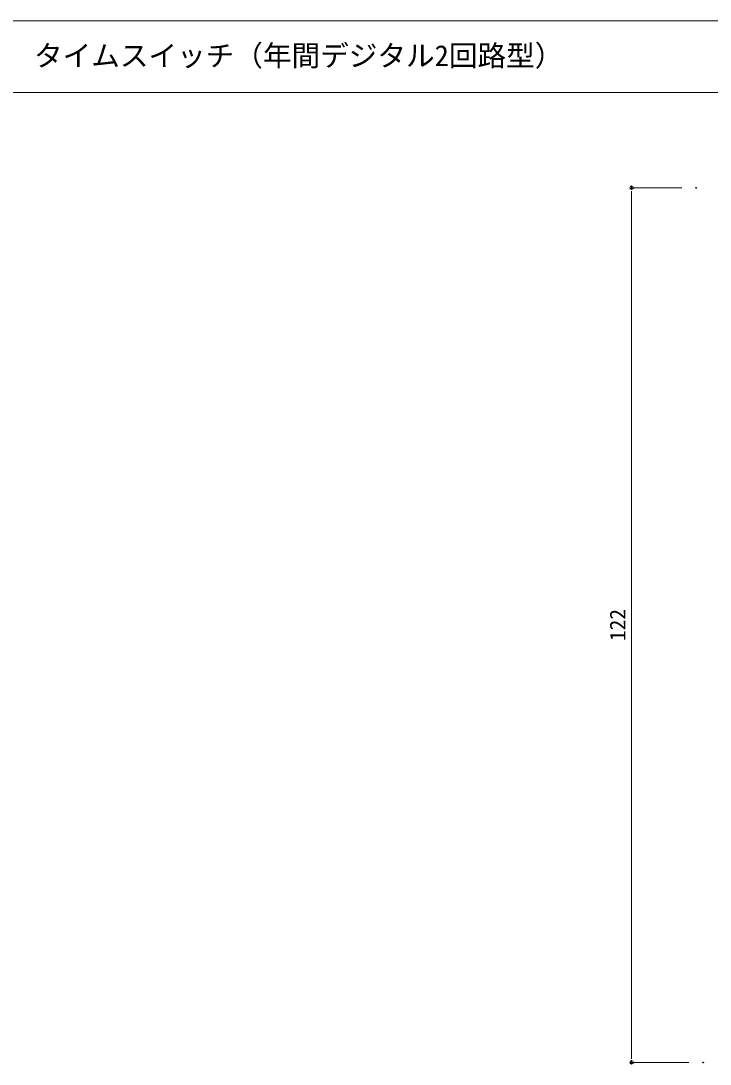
# Model space of a CAD drawing. Units: millimetres, scale not verified. Extents: x -79798 to 6167, y -2774 to 2774.
# Drawn here: x 2242 to 3205, y -376 to 1083 of the extents above; entities that cross this region are included whole.
import ezdxf
from ezdxf.enums import TextEntityAlignment as Align

# ---------------------------------------------------------------- set-up
doc = ezdxf.new("R2010")
doc.units = ezdxf.units.MM
doc.header["$LTSCALE"] = 4
doc.header["$PDMODE"] = 32
doc.header["$PDSIZE"] = 0.8
for name, color, linetype, lineweight in [('0-1_WAKU', 7, 'Continuous', 18), ('0-3_moji', 7, 'Continuous', 18), ('0-5_sunpo', 7, 'Continuous', 18), ('4-1_0', 7, 'Continuous', 20)]:
    doc.layers.add(name, color=color, linetype=linetype, lineweight=lineweight)
doc.layers.add('0-2_Defpoints', color=7, linetype='Continuous')
doc.styles.add('ＭＳ ゴシック', font='')
doc.styles.get('ＭＳ ゴシック').set_extended_font_data('MS Gothic')

# ---------------------------------------------------------------- blocks, each defined once
blk = doc.blocks.new('_Dot')
at = {"layer": '4-1_0'}
for p, q in [((-0.5, 0), (-1, 0)), ((0.25, 0), (-0.25, 0))]:
    blk.add_line(p, q, dxfattribs=at)
blk.add_circle((0, 0), 0.25, dxfattribs=at)
blk = doc.blocks.new('D19')
at = {"layer": '0-2_Defpoints'}
for p in [(42840.914, 31827.343), (42750.897, 30604.285), (42850.939, 30604.285)]:
    blk.add_point(p, dxfattribs=at)
at = {"layer": '0-5_sunpo', "lineweight": 20}
for p, q in [((42820.914, 31827.343), (42750.897, 31827.343)), ((42750.897, 31817.343), (42750.897, 30614.285)), ((42830.939, 30604.285), (42750.897, 30604.285))]:
    blk.add_line(p, q, dxfattribs=at)
at = {"layer": '0-5_sunpo', "xscale": 10, "yscale": 10}
for p, rotation in [((42750.897, 31827.343), 90), ((42750.897, 30604.285), 270)]:
    blk.add_blockref('_Dot', p, dxfattribs=dict(at, rotation=rotation))
at = {"layer": '0-5_sunpo', "style": 'ＭＳ ゴシック'}
blk.add_text('122', height=21.99, rotation=90, dxfattribs=at).set_placement((42748.897, 31193.314), align=Align.BOTTOM_LEFT)

msp = doc.modelspace()

# ---------------------------------------------------------------- linework, layer by layer
at = {"layer": '0-1_WAKU'}
for p, q in [((-1727.696, 1083), (6166.804, 1083)), ((-1727.696, 983), (6166.804, 983))]:
    msp.add_line(p, q, dxfattribs=at)

# ---------------------------------------------------------------- block references
at = {"layer": '0-5_sunpo'}
msp.add_blockref('D19', (-39655.3, -30977.617), dxfattribs=at)

# ---------------------------------------------------------------- texts
at = {"layer": '0-3_moji', "style": 'ＭＳ ゴシック'}
msp.add_text('タイムスイッチ（年間デジタル2回路型）', height=29.33, dxfattribs=at).set_placement((2260.042, 1010.885), align=Align.BOTTOM_LEFT)

doc.saveas('drawing.dxf')
